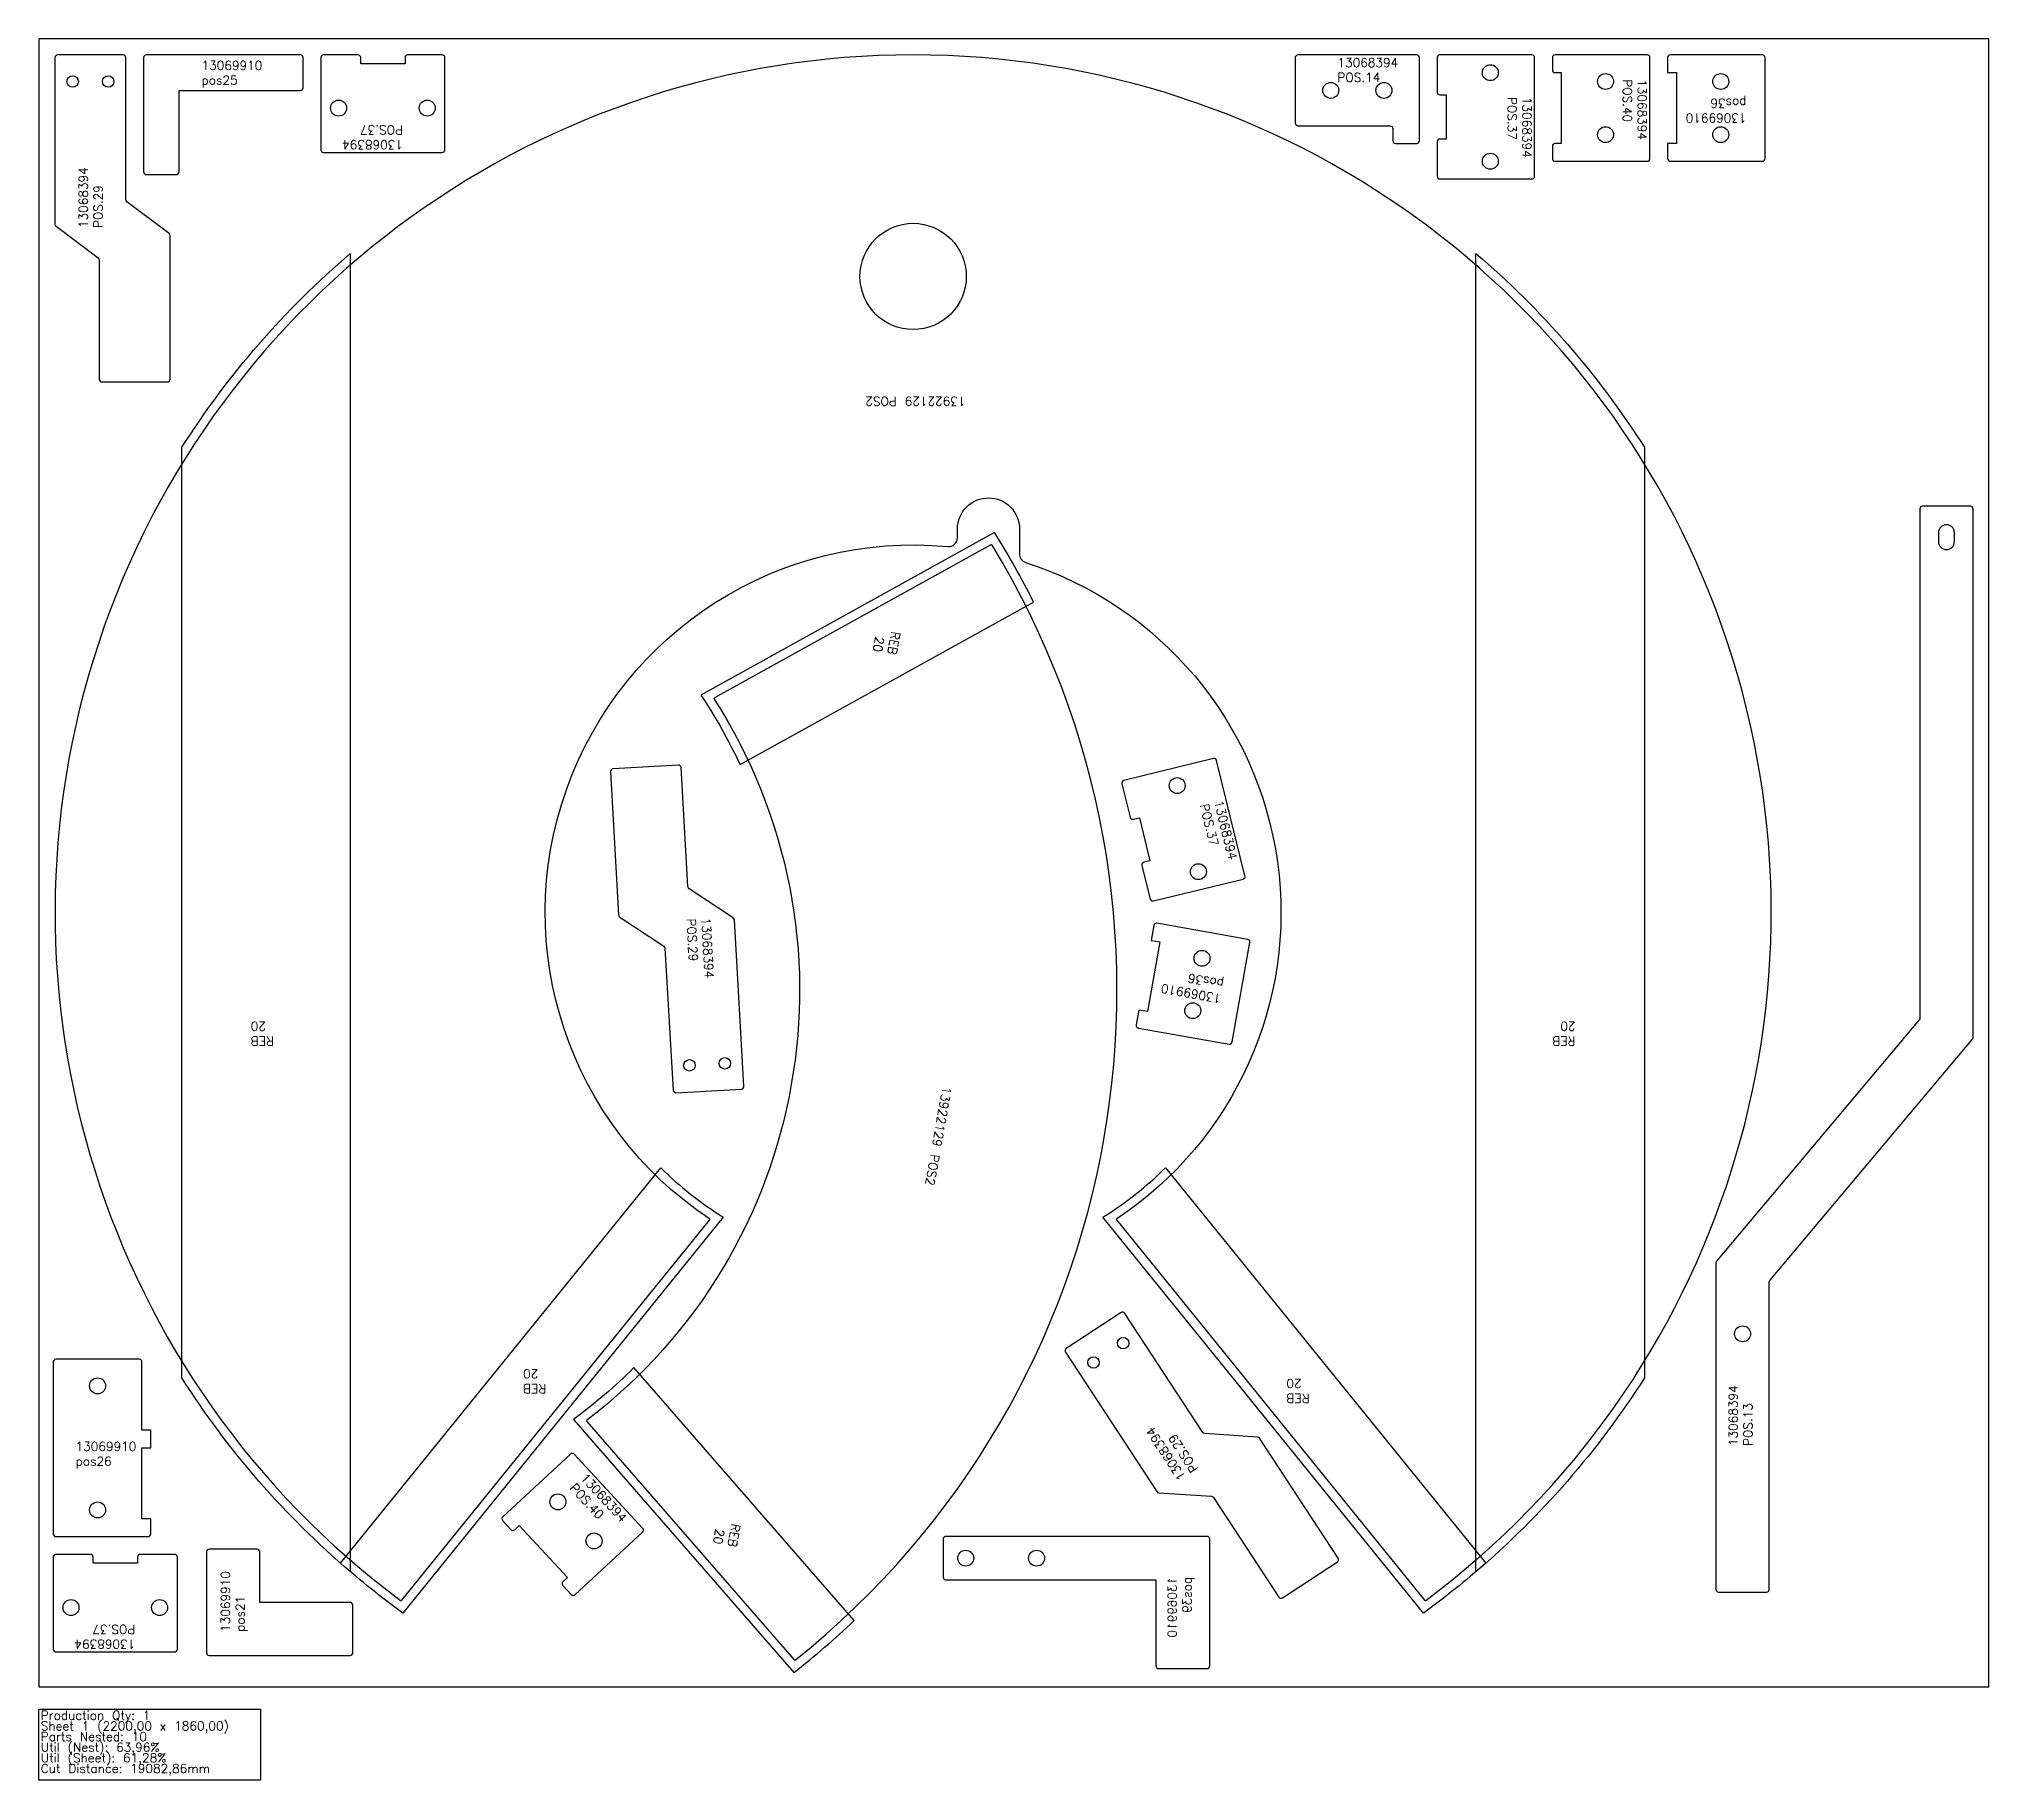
# Model space of a CAD drawing. Header units: millimetres. Extents: x 0 to 2200, y -105 to 1860.
import ezdxf

# ---------------------------------------------------------------- set-up
doc = ezdxf.new("R2010")
doc.units = ezdxf.units.MM
for name, color, linetype in [('13068394v01', 7, 'Continuous'), ('13069910', 7, 'Continuous'), ('13922129', 7, 'Continuous'), ('Rebaixo', 7, 'Continuous'), ('sheet', 24, 'Continuous'), ('Stats', 7, 'Continuous'), ('Texto', 7, 'Continuous')]:
    doc.layers.add(name, color=color, linetype=linetype)
doc.styles.get("Standard").update_dxf_attribs({"font": 'txt.shx'})

msp = doc.modelspace()

# ---------------------------------------------------------------- linework, layer by layer
at = {"color": 6}
msp.add_lwpolyline([(756.3, 528.5, -0.779586), (1025.2, 1287.2, 0.442098), (1036.2, 1297.1), (1036.2, 1307, -0.414214), (1071.2, 1342), (1071.2, 1342, -0.414214), (1106.2, 1307), (1106.2, 1278.6, 0.32583), (1113.1, 1269.1, -0.628187), (1216.1, 528.5, 0.441736), (1215.9, 527), (1563.1, 97.9, 0.402551), (1564.5, 97.7, 3.01639), (407.9, 97.7, 0.402551), (409.3, 97.9), (756.5, 527, 0.441736)], format="xyb", close=True, dxfattribs=at)
at = {"layer": '13068394v01', "color": 6}
for points in [[(99.2, 1676.1, -0.236068), (98, 1678.5), (98, 1839, 0.414214), (95, 1842), (21, 1842, 0.414214), (18, 1839), (18, 1651, 0.236068), (19.2, 1648.6), (66.8, 1612.9, -0.236068), (68, 1610.5), (68, 1476, 0.414214), (71, 1473), (145, 1473, 0.414214), (148, 1476), (148, 1638, 0.236068), (146.8, 1640.4)], [(455, 1842), (416, 1842, 0.414214), (413, 1839), (413, 1832), (363, 1832), (363, 1839, 0.414214), (360, 1842), (321, 1842, 0.414214), (318, 1839), (318, 1735, 0.414214), (321, 1732), (455, 1732, 0.414214), (458, 1735), (458, 1839, 0.414214)], [(1417.4, 1839), (1417.4, 1765, 0.414214), (1420.4, 1762), (1524.4, 1762, -0.414214), (1527.4, 1759), (1527.4, 1745, 0.414214), (1530.4, 1742), (1554.4, 1742, 0.414214), (1557.4, 1745), (1557.4, 1839, 0.414214), (1554.4, 1842), (1420.4, 1842, 0.414214)], [(1577.4, 1839), (1577.4, 1800, 0.414214), (1580.4, 1797), (1587.4, 1797), (1587.4, 1747), (1580.4, 1747, 0.414214), (1577.4, 1744), (1577.4, 1705, 0.414214), (1580.4, 1702), (1684.4, 1702, 0.414214), (1687.4, 1705), (1687.4, 1839, 0.414214), (1684.4, 1842), (1580.4, 1842, 0.414214)], [(1707.4, 1839), (1707.4, 1825, 0.414214), (1710.4, 1822), (1717.4, 1822), (1717.4, 1742), (1710.4, 1742, 0.414214), (1707.4, 1739), (1707.4, 1725, 0.414214), (1710.4, 1722), (1814.4, 1722, 0.414214), (1817.4, 1725), (1817.4, 1839, 0.414214), (1814.4, 1842), (1710.4, 1842, 0.414214)], [(1895, 107.2), (1949, 107.2, 0.414214), (1952, 110.2), (1952, 456.8, -0.176327), (1952.7, 458.8), (2181.3, 731.2, 0.176327), (2182, 733.1), (2182, 1329.7, 0.414214), (2179, 1332.7), (2125, 1332.7, 0.414214), (2122, 1329.7), (2122, 755, -0.176327), (2121.3, 753), (1892.7, 480.6, 0.176327), (1892, 478.7), (1892, 110.2, 0.414214)], [(2161, 1302.7, 0.999986), (2143, 1302.7), (2143, 1292.7, 0.999987), (2161, 1292.7)], [(704.9, 836.1, -0.236068), (706.2, 833.7), (715.4, 673.5, 0.414214), (718.6, 670.7), (792.4, 674.9, 0.414214), (795.3, 678.1), (784.5, 865.8, 0.236068), (783.1, 868.1), (733.6, 901, -0.236068), (732.2, 903.3), (724.5, 1037.6, 0.414214), (721.4, 1040.4), (647.5, 1036.2, 0.414214), (644.7, 1033), (653.9, 871.3, 0.236068), (655.3, 869)], [(1221.8, 1019.5), (1231.1, 981.6, 0.414214), (1234.7, 979.4), (1241.5, 981.1), (1253.4, 932.5), (1246.6, 930.8, 0.414214), (1244.4, 927.2), (1253.7, 889.3, 0.414214), (1257.4, 887.1), (1358.4, 911.9, 0.414214), (1360.6, 915.6), (1328.6, 1045.7, 0.414214), (1325, 1047.9), (1224, 1023.1, 0.414214)], [(1315.3, 286, -0.236068), (1312.9, 287.3), (1225.1, 421.6, 0.414214), (1220.9, 422.5), (1159, 382, 0.414214), (1158.1, 377.8), (1261.1, 220.5, 0.236068), (1263.4, 219.1), (1322.7, 215.3, -0.236068), (1325.1, 214), (1398.7, 101.4, 0.414214), (1402.9, 100.6), (1464.8, 141.1, 0.414214), (1465.6, 145.2), (1377, 280.8, 0.236068), (1374.6, 282.1)], [(523, 188), (532.5, 177.7, 0.414214), (536.8, 177.5), (541.9, 182.3), (596.2, 123.5), (591.1, 118.8, 0.414214), (590.9, 114.6), (600.4, 104.3, 0.414214), (604.7, 104.1), (681, 174.7, 0.414214), (681.2, 179), (603.8, 262.7, 0.414214), (599.6, 262.8), (523.2, 192.2, 0.414214)], [(153.1, 149.6), (114.1, 149.6, 0.414214), (111.1, 146.6), (111.1, 139.6), (61.1, 139.6), (61.1, 146.6, 0.414214), (58.1, 149.6), (19.1, 149.6, 0.414214), (16.1, 146.6), (16.1, 42.6, 0.414214), (19.1, 39.6), (153.1, 39.6, 0.414214), (156.1, 42.6), (156.1, 146.6, 0.414214)]]:
    msp.add_lwpolyline(points, format="xyb", close=True, dxfattribs=at)
for centre, radius in [((1637.4, 1822), 9), ((38, 1812), 6.5), ((78, 1812), 6.5), ((1457.4, 1802), 9), ((1517.4, 1802), 9), ((1767.4, 1812), 9), ((338, 1782), 9), ((438, 1782), 9), ((1767.4, 1752), 9), ((1637.4, 1722), 9), ((1284.1, 1017.3), 9), ((1308, 920.2), 9), ((733.8, 701.6), 6.5), ((773.7, 703.9), 6.5), ((1922, 398.6), 9), ((1223.1, 388.1), 6.5), ((1189.7, 366.2), 6.5), ((585.4, 208.9), 9), ((626.2, 164.8), 9), ((36.1, 89.6), 9), ((136.1, 89.6), 9)]:
    msp.add_circle(centre, radius, dxfattribs=at)
at = {"layer": '13069910', "color": 6}
for points in [[(158, 1802), (295, 1802, 0.414214), (298, 1805), (298, 1839, 0.414214), (295, 1842), (121, 1842, 0.414214), (118, 1839), (118, 1710, 0.414214), (121, 1707), (155, 1707, 0.414214), (158, 1710)], [(1837.4, 1839), (1837.4, 1822), (1847.4, 1822), (1847.4, 1742), (1837.4, 1742), (1837.4, 1725, 0.414214), (1840.4, 1722), (1944.4, 1722, 0.414214), (1947.4, 1725), (1947.4, 1839, 0.414214), (1944.4, 1842), (1840.4, 1842, 0.414214)], [(1257.8, 859.4), (1254.8, 842.7), (1264.7, 840.9), (1250.7, 762.2), (1240.8, 763.9), (1237.9, 747.2, 0.414214), (1240.3, 743.7), (1342.7, 725.5, 0.414214), (1346.2, 728), (1366.1, 840.2, 0.414214), (1363.7, 843.7), (1261.3, 861.9, 0.414214)], [(116.1, 189.8), (116.1, 269.8), (126.1, 269.8), (126.1, 289.8), (116.1, 289.8), (116.1, 366.8, 0.414214), (113.1, 369.8), (19.1, 369.8, 0.414214), (16.1, 366.8), (16.1, 172.8, 0.414214), (19.1, 169.8), (123.1, 169.8, 0.414214), (126.1, 172.8), (126.1, 189.8)], [(246, 155.5), (192, 155.5, 0.414214), (189, 152.5), (189, 38.5, 0.414214), (192, 35.5), (351, 35.5, 0.414214), (354, 38.5), (354, 92.5, 0.414214), (351, 95.5), (249, 95.5), (249, 152.5, 0.414214)], [(1023.5, 170.4), (1317.5, 170.4, -0.414214), (1320.5, 167.4), (1320.5, 23.4, -0.414214), (1317.5, 20.4), (1263.5, 20.4, -0.414214), (1260.5, 23.4), (1260.5, 120.4), (1023.5, 120.4, -0.414214), (1020.5, 123.4), (1020.5, 167.4, -0.414214)]]:
    msp.add_lwpolyline(points, format="xyb", close=True, dxfattribs=at)
for centre in [(1897.4, 1812), (1897.4, 1752), (1312.1, 822.4), (1301.7, 763.3), (66.1, 339.8), (66.1, 199.8), (1045.5, 145.4), (1125.5, 145.4)]:
    msp.add_circle(centre, 9, dxfattribs=at)
at = {"layer": '13922129', "color": 6}
msp.add_lwpolyline([(852.1, 30.7, 0.402438), (853.4, 30.6, 0.376791), (1075.3, 1288.8, 0.402438), (1073.9, 1289.1), (762.1, 1116.4, 0.433061), (761.7, 1115, -0.390297), (618.2, 301.1, 0.433061), (618.1, 299.7)], format="xyb", close=True, dxfattribs=at)
msp.add_circle((986.2, 1592), 60, dxfattribs=at)
at = {"layer": 'Rebaixo', "color": 6}
for points in [[(351.2, 130.2, -0.074445), (161.2, 348.8), (161.2, 1399.2, -0.074445), (351.2, 1617.8)], [(1621.2, 1617.8, -0.074445), (1811.2, 1399.2), (1811.2, 348.8, -0.074445), (1621.2, 130.2)], [(1122.1, 1224.4, 0.023019), (1078.1, 1302.9), (746.8, 1119.3, -0.037554), (791, 1041)], [(701.4, 586.1, 0.055732), (772, 530.3), (410.5, 83.4, -0.023019), (340.2, 139.7)], [(1632.2, 139.7, -0.023019), (1561.9, 83.4), (1200.4, 530.3, 0.055732), (1271, 586.1)], [(671.2, 360.4, -0.037554), (602.9, 301.9), (851.6, 16.2, 0.023019), (919.8, 74.9)]]:
    msp.add_lwpolyline(points, format="xyb", close=True, dxfattribs=at)
at = {"layer": 'sheet', "color": 7}
msp.add_lwpolyline([(0, 0), (2200, 0), (2200, 1860), (0, 1860)], close=True, dxfattribs=at)
at = {"layer": 'Stats', "color": 151}
msp.add_lwpolyline([(0, -25), (250, -25), (250, -105), (0, -105), (0, -25)], close=True, dxfattribs=at)

# ---------------------------------------------------------------- texts
at = {"layer": 'Rebaixo', "color": 6, "char_height": 10}
for width, insert, attachment_point, rotation in [(39.517, (967.1, 1164.4), 3, 260.0164), (145.959, (238.9, 724), 3, 180), (145.959, (1733.5, 724), 1, 180), (39.517, (546.2, 331.7), 3, 180), (39.517, (1407.4, 320.8), 3, 180), (39.517, (786.9, 157.4), 3, 260.0164)]:
    msp.add_mtext_dynamic_manual_height_columns('REB\\P20', width=width, gutter_width=12.5, heights=[0], dxfattribs=dict(at, insert=insert, attachment_point=attachment_point, rotation=rotation))
for insert, width, attachment_point, rotation in [((967.2, 1164.5), 39.517, 3, 260), ((238.9, 724), 145.959, 3, 180), ((1733.5, 724), 145.959, 1, 180), ((546.2, 331.7), 39.517, 3, 180), ((1407.4, 320.8), 39.517, 3, 180), ((786.8, 157.5), 39.517, 3, 260)]:
    msp.add_mtext('REB\\P20', dxfattribs=dict(at, insert=insert, width=width, attachment_point=attachment_point, rotation=rotation))
at = {"layer": 'Stats', "color": 60}
for s, p in [('Sheet 1 (2200,00 x 1860,00)', (2, -49)), ('Production Qty: 1', (2, -37)), ('Parts Nested: 10', (2, -61)), ('Util (Nest): 63,96%', (2, -73)), ('Cut Distance: 19082,86mm', (2, -97)), ('Util (Sheet): 61,28%', (2, -85))]:
    msp.add_text(s, height=10, dxfattribs=at).set_placement(p)
at = {"layer": 'Texto', "color": 6, "char_height": 10, "attachment_point": 1}
for s, insert, width in [('13069910 \\Ppos25', (183.4, 1835.2), 162.039), ('13068394 \\PPOS.14', (1464.9, 1838.3), 32.625), ('13069910 \\Ppos26', (41.3, 276.5), 162.039)]:
    msp.add_mtext(s, dxfattribs=dict(at, insert=insert, width=width))
for s, insert, width, rotation in [('13068394 \\PPOS.40', (1813.7, 1814.6), 32.625, 270), ('13068394 \\PPOS.37', (1683.7, 1794.6), 32.625, 270), ('13069910 \\Ppos36', (1926.4, 1765.8), 162.039, 180), ('13068394 \\PPOS.37', (410.6, 1735.7), 32.625, 180), ('13068394 \\PPOS.29', (45, 1646.6), 32.625, 90), ('13922129 POS2', (1045.3, 1446.1), 387.443, 180), ('13068394 \\PPOS.37', (1335.6, 1001.7), 32.625, 283.7973), ('13068394 \\PPOS.29', (757.3, 868.6), 32.625, 273.2884), ('13069910 \\Ppos36', (1332.6, 771.8), 162.039, 169.9376), ('13922129 POS2', (1029.5, 676.6), 387.443, 260), ('13068394 \\PPOS.13', (1906.4, 271.9), 32.625, 90), ('13068394 \\PPOS.29', (1286, 231.6), 32.625, 123.1922), ('13068394 \\PPOS.40', (617.7, 242.2), 32.625, 312.757), ('13069910 \\Ppos21', (205.3, 62.2), 162.039, 90), ('13068394 \\PPOS.37', (108.6, 43.3), 32.625, 180)]:
    msp.add_mtext(s, dxfattribs=dict(at, insert=insert, width=width, rotation=rotation))
at = {"layer": 'Texto', "color": 6, "extrusion": (0, 0, -1), "insert": (1273.5, 124.3), "char_height": 10, "width": 162.039, "attachment_point": 1, "text_direction": (0, -1, 0)}
msp.add_mtext('13069910 \\Ppos39', dxfattribs=at)

doc.saveas('drawing.dxf')
